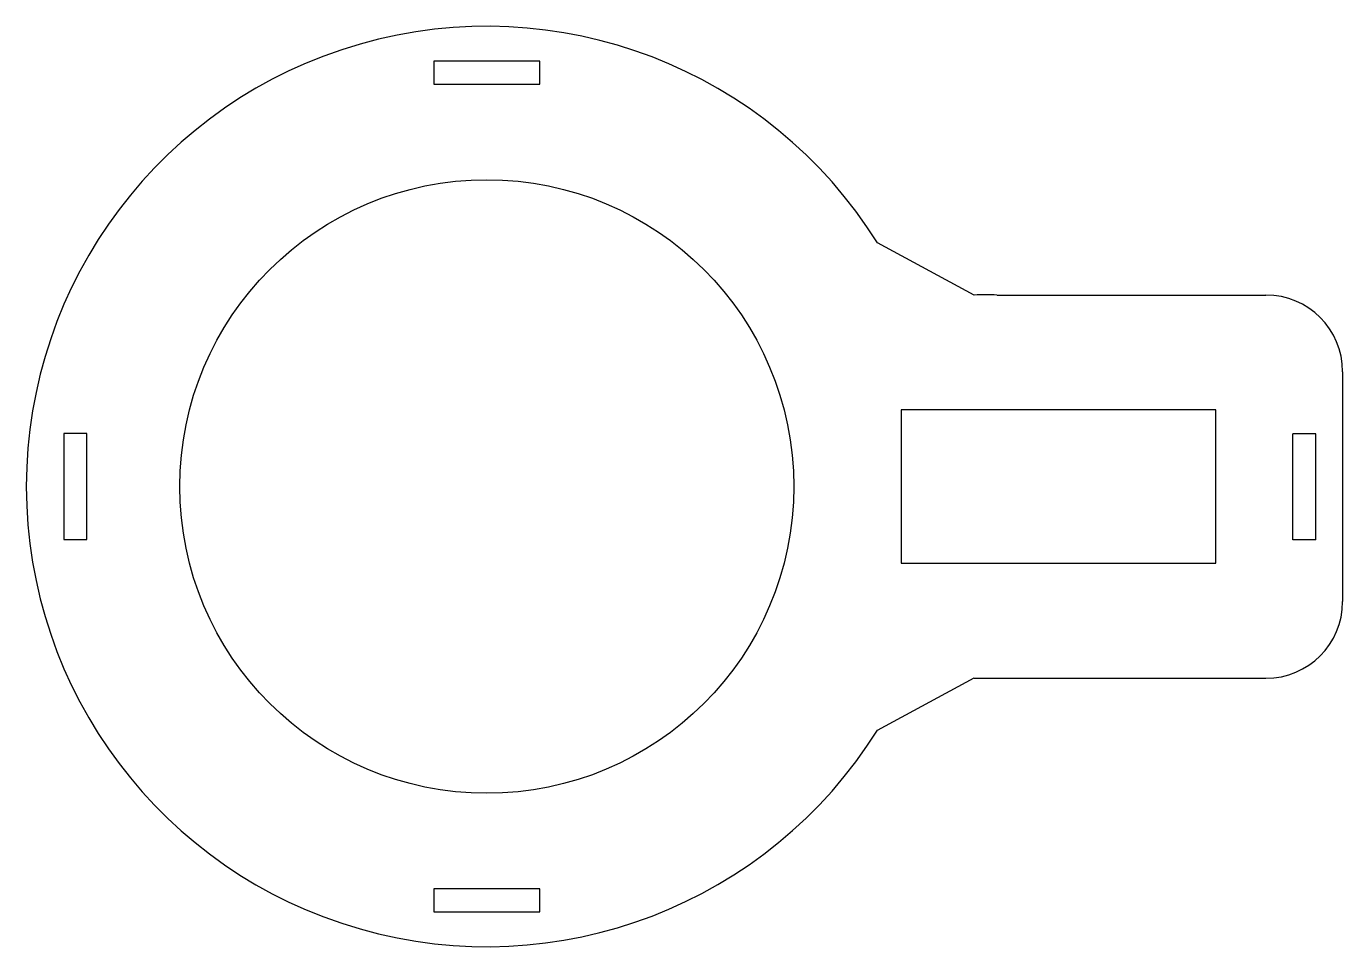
# Model space of a CAD drawing. Header units: millimetres. Extents: x -60 to 112, y -60 to 60.
import ezdxf

# ---------------------------------------------------------------- set-up
doc = ezdxf.new("R2010")
doc.units = ezdxf.units.MM

msp = doc.modelspace()

# ---------------------------------------------------------------- linework, layer by layer
at = {"color": 7, "linetype": 'Continuous', "lineweight": 25}
for p, q in [((-6.9, 55.46), (-6.9, 52.46)), ((6.9, 55.46), (-6.9, 55.46)), ((6.9, 52.46), (6.9, 55.46)), ((-6.9, 52.46), (6.9, 52.46)), ((63.52, 24.96), (50.9, 31.77)), ((66.48, 24.96), (101.52, 24.96)), ((111.52, 14.96), (111.52, -15)), ((54, 10), (54, -10)), ((95, 10), (54, 10)), ((95, -10), (95, 10)), ((-55.11, 6.9), (-55.11, -6.9)), ((-52.11, 6.9), (-55.11, 6.9)), ((-52.11, -6.9), (-52.11, 6.9)), ((105.02, -6.94), (105.02, 6.86)), ((108.02, 6.86), (105.02, 6.86)), ((108.02, -6.94), (108.02, 6.86)), ((-55.11, -6.9), (-52.11, -6.9)), ((108.02, -6.94), (105.02, -6.94)), ((54, -10), (95, -10)), ((50.9, -31.77), (63.52, -24.96)), ((63.52, -24.96), (63.52, -25)), ((63.52, -25), (101.52, -25)), ((-6.9, -52.46), (-6.9, -55.46)), ((6.9, -52.46), (-6.9, -52.46)), ((6.9, -55.46), (6.9, -52.46)), ((-6.9, -55.46), (6.9, -55.46))]:
    msp.add_line(p, q, dxfattribs=at)
msp.add_circle((0, 0), 40, dxfattribs=at)
for centre, radius, start, end in [((0, 0), 60, 31.9668, 328.0332), ((65, 0), 25, 86.6094, 93.3906), ((101.52, 14.96), 10, 0, 90), ((101.52, -15), 10, 270, 0)]:
    msp.add_arc(centre, radius, start, end, dxfattribs=at)

doc.saveas('drawing.dxf')
